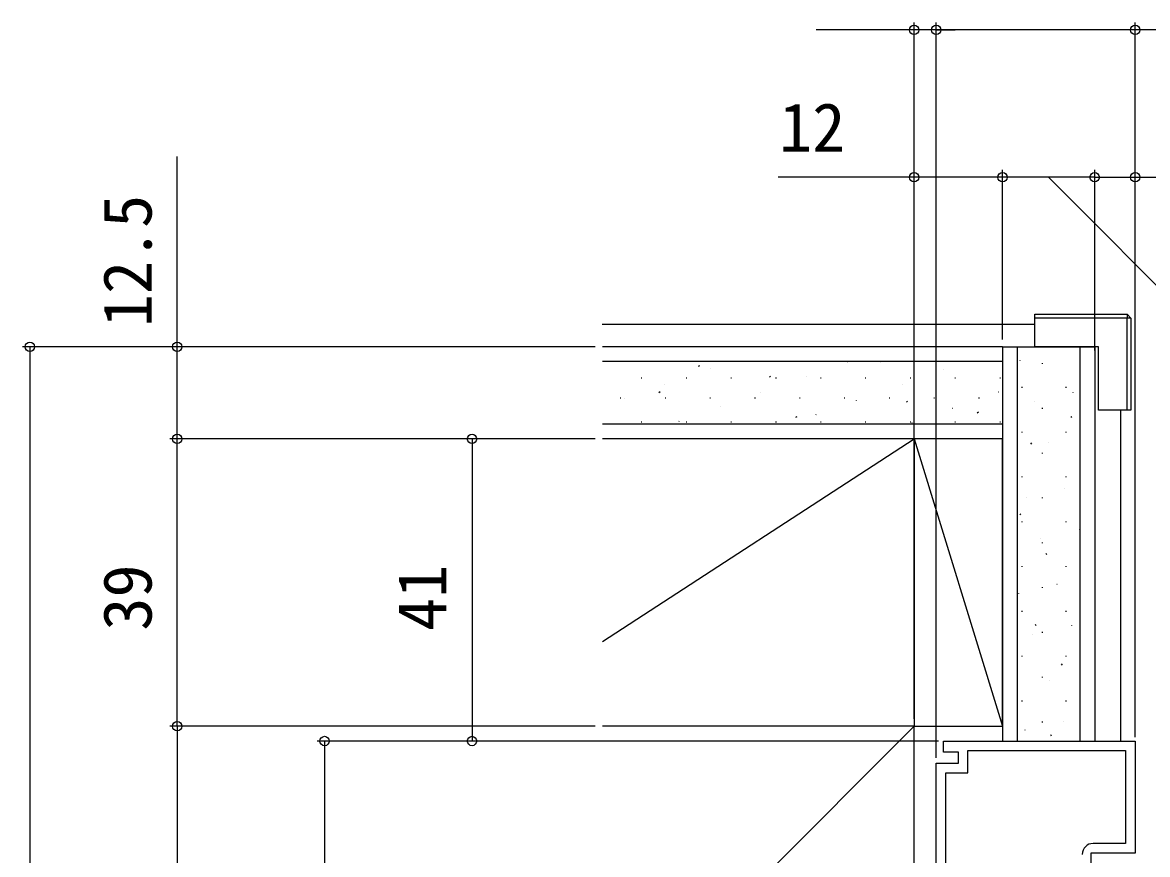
# Model space of a CAD drawing. Units: millimetres, scale not verified. Extents: x -525 to 525, y -808 to 806.
# Drawn here: x -300.6 to -147.9, y -56.8 to 56.1 of the extents above; entities that cross this region are included whole.
import ezdxf
from ezdxf.enums import TextEntityAlignment as Align

# ---------------------------------------------------------------- set-up
doc = ezdxf.new("R2010")
doc.units = ezdxf.units.MM
doc.header["$LTSCALE"] = 4
for name, color, linetype in [('0-3_YKK_11', 7, 'Continuous'), ('0-5_YKK_13', 4, 'Continuous'), ('0-7_YKK_D', 6, 'Continuous'), ('0-9_YSS_K', 3, 'Continuous')]:
    doc.layers.add(name, color=color, linetype=linetype)
doc.styles.add('ＭＳ ゴシック', font='')
doc.styles.get('ＭＳ ゴシック').set_extended_font_data('MS Gothic')

msp = doc.modelspace()

# ---------------------------------------------------------------- linework, layer by layer
at = {"layer": '0-3_YKK_11'}
for points in [[(-176.59, -180.397), (-176.59, -44.397), (-173.59, -44.397), (-173.59, -42.897), (-175.59, -42.897), (-175.59, -41.397), (-149.59, -41.397), (-149.59, -56.597), (-155.59, -56.597), (-155.59, -74.897)], [(-175.29, -73.597), (-175.29, -45.697), (-172.29, -45.697), (-172.29, -42.697), (-150.89, -42.697), (-150.89, -55.297), (-155.29, -55.297)]]:
    msp.add_lwpolyline(points, dxfattribs=at)
msp.add_arc((-155.29, -56.797), 1.5, 90.00001, 179.99999, dxfattribs=at)
at = {"layer": '0-5_YKK_13'}
for p, q in [((-163.19, 16.003), (-163.19, 16.503)), ((-150.69, 16.003), (-163.19, 16.003)), ((-150.19, 16.003), (-150.69, 16.503)), ((-150.69, 3.503), (-150.69, 16.003)), ((-150.19, 16.003), (-150.69, 16.003)), ((-163.19, 15.103), (-221.91, 15.103)), ((-150.69, 3.503), (-154.59, 3.503)), ((-151.59, 3.503), (-151.59, -41.397))]:
    msp.add_line(p, q, dxfattribs=at)
for points in [[(-163.19, 16.503), (-150.69, 16.503), (-150.69, 16.003)], [(-154.59, 3.503), (-154.59, 12.103), (-163.19, 12.103), (-163.19, 16.003)], [(-150.19, 16.003), (-150.19, 3.503), (-150.69, 3.503)]]:
    msp.add_lwpolyline(points, dxfattribs=at)
at = {"layer": '0-7_YKK_D'}
for p, q in [((-179.59, 55.103), (-192.906, 55.103)), ((-179.59, -38.397), (-179.59, 56.103)), ((-176.59, 55.103), (-179.59, 55.103)), ((-176.59, -43.697), (-176.59, 56.103)), ((-176.59, -43.697), (-176.59, 56.103)), ((-149.59, 55.103), (-176.59, 55.103)), ((-176.59, 55.103), (-174.04, 55.103)), ((-149.59, -38.897), (-149.59, 56.103)), ((-149.59, -38.397), (-149.59, 56.103)), ((163.91, 55.103), (-149.59, 55.103)), ((-179.59, 13.103), (-179.59, 36.103)), ((-167.59, 14.603), (-167.59, 36.103)), ((-167.59, 13.103), (-167.59, 36.103)), ((-155.09, 13.103), (-155.09, 36.103)), ((-155.09, 11.603), (-155.09, 36.103)), ((-149.59, -40.897), (-149.59, 36.103)), ((-155.09, 35.103), (-167.59, 35.103)), ((-222.869, 12.103), (-300.59, 12.103)), ((-299.59, 12.103), (-299.59, -195.897)), ((-222.869, 12.103), (-280.59, 12.103)), ((-222.869, -0.397), (-280.59, -0.397)), ((-222.869, -0.397), (-280.59, -0.397)), ((-279.59, -39.397), (-279.59, -0.397)), ((-222.869, -0.397), (-240.59, -0.397)), ((-239.59, -0.397), (-239.59, -41.397)), ((-222.869, -39.397), (-280.59, -39.397)), ((-222.869, -39.397), (-280.59, -39.397)), ((-279.59, -39.397), (-279.59, -144.397)), ((-176.29, -41.397), (-260.59, -41.397)), ((-259.59, -41.397), (-259.59, -200.397)), ((-176.29, -41.397), (-240.59, -41.397))]:
    msp.add_line(p, q, dxfattribs=at)
for points in [[(-279.59, -0.397), (-279.59, 12.103), (-279.59, 37.903)], [(-167.59, 35.103), (-179.59, 35.103), (-198.026, 35.103)], [(-161.34, 35.103), (-141.387, 15.143), (-118.137, 15.143)], [(-155.09, 35.103), (-149.59, 35.103), (-129.62, 35.103)]]:
    msp.add_lwpolyline(points, dxfattribs=at)
for centre in [(-179.59, 55.103), (-176.59, 55.103), (-176.59, 55.103), (-149.59, 55.103), (-149.59, 55.103), (-179.59, 35.103), (-167.59, 35.103), (-167.59, 35.103), (-155.09, 35.103), (-155.09, 35.103), (-149.59, 35.103), (-299.59, 12.103), (-279.59, 12.103), (-279.59, -0.397), (-279.59, -0.397), (-239.59, -0.397), (-279.59, -39.397), (-279.59, -39.397), (-259.59, -41.397), (-239.59, -41.397)]:
    msp.add_circle(centre, 0.637, dxfattribs=at)
at = {"layer": '0-9_YSS_K'}
for p, q in [((-167.59, 12.103), (-221.869, 12.103)), ((-167.59, 12.103), (-167.59, -0.397)), ((-167.59, 12.103), (-167.59, -41.397)), ((-167.59, 12.103), (-155.09, 12.103)), ((-165.59, 12.103), (-165.59, -41.397)), ((-157.09, 12.103), (-157.09, -41.397)), ((-155.09, 12.103), (-155.09, -41.397)), ((-167.59, 10.103), (-221.869, 10.103)), ((-208.84, 9.459), (-208.674, 9.57)), ((-207.225, 9.18), (-207.206, 9.186)), ((-188.626, 10.084), (-188.607, 10.091)), ((-184.251, 10.063), (-184.191, 10.103)), ((-165.266, 10.222), (-165.259, 10.203)), ((-162.226, 9.876), (-162.226, 9.776)), ((-216.623, 7.907), (-216.523, 7.907)), ((-210.543, 7.907), (-210.443, 7.907)), ((-204.463, 7.907), (-204.363, 7.907)), ((-199.235, 7.981), (-199.068, 8.092)), ((-198.383, 7.907), (-198.283, 7.907)), ((-194.206, 8.108), (-194.187, 8.115)), ((-192.303, 7.907), (-192.203, 7.907)), ((-186.223, 7.907), (-186.123, 7.907)), ((-180.143, 7.907), (-180.043, 7.907)), ((-175.607, 9.012), (-175.588, 9.019)), ((-174.063, 7.907), (-173.963, 7.907)), ((-167.983, 7.907), (-167.883, 7.907)), ((-213.465, 6.97), (-213.446, 6.977)), ((-181.188, 7.036), (-181.169, 7.043)), ((-164.976, 6.646), (-164.976, 6.546)), ((-158.996, 6.646), (-158.996, 6.546)), ((-219.473, 5.157), (-219.373, 5.157)), ((-218.951, 5.027), (-218.932, 5.034)), ((-214.219, 5.899), (-214.052, 6.01)), ((-213.393, 5.157), (-213.293, 5.157)), ((-207.313, 5.157), (-207.213, 5.157)), ((-201.233, 5.157), (-201.133, 5.157)), ((-200.446, 5.898), (-200.428, 5.905)), ((-195.153, 5.157), (-195.053, 5.157)), ((-189.073, 5.157), (-188.973, 5.157)), ((-187.428, 4.826), (-187.409, 4.833)), ((-182.993, 5.157), (-182.893, 5.157)), ((-180.642, 4.617), (-180.475, 4.727)), ((-176.913, 5.157), (-176.813, 5.157)), ((-170.833, 5.157), (-170.733, 5.157)), ((-168.169, 5.964), (-168.15, 5.971)), ((-163.29, 4.642), (-163.283, 4.623)), ((-158.065, 5.934), (-158.059, 5.915)), ((-205.933, 3.955), (-205.914, 3.962)), ((-174.409, 3.754), (-174.391, 3.761)), ((-171.036, 3.139), (-170.869, 3.249)), ((-162.226, 3.796), (-162.226, 3.696)), ((-167.59, 1.603), (-221.869, 1.603)), ((-216.623, 1.927), (-216.523, 1.927)), ((-211.513, 1.979), (-211.494, 1.986)), ((-210.543, 1.927), (-210.443, 1.927)), ((-204.463, 1.927), (-204.363, 1.927)), ((-198.383, 1.927), (-198.283, 1.927)), ((-195.625, 2.535), (-195.459, 2.645)), ((-192.914, 2.884), (-192.895, 2.89)), ((-192.303, 1.927), (-192.203, 1.927)), ((-186.223, 1.927), (-186.123, 1.927)), ((-180.143, 1.927), (-180.043, 1.927)), ((-179.896, 1.812), (-179.877, 1.818)), ((-174.063, 1.927), (-173.963, 1.927)), ((-167.983, 1.927), (-167.883, 1.927)), ((-158.336, 2.659), (-158.225, 2.492)), ((-164.976, 0.566), (-164.976, 0.466)), ((-158.996, 0.566), (-158.996, 0.466)), ((-179.59, -0.397), (-221.869, -0.397)), ((-221.869, -27.879), (-179.59, -0.397)), ((-167.59, -0.397), (-221.869, -0.397)), ((-179.59, -0.397), (-179.59, -39.397)), ((-179.59, -0.397), (-167.59, -39.397)), ((-163.782, -0.951), (-163.672, -1.118)), ((-161.347, -0.844), (-161.34, -0.863)), ((-162.226, -2.284), (-162.226, -2.384)), ((-164.976, -5.514), (-164.976, -5.614)), ((-158.996, -5.514), (-158.996, -5.614)), ((-159.137, -7.085), (-159.131, -7.104)), ((-164.362, -8.377), (-164.355, -8.396)), ((-162.226, -8.364), (-162.226, -8.464)), ((-165.26, -10.556), (-165.15, -10.723)), ((-164.976, -11.594), (-164.976, -11.694)), ((-158.996, -11.594), (-158.996, -11.694)), ((-157.161, -12.665), (-157.154, -12.684)), ((-162.419, -13.863), (-162.412, -13.882)), ((-162.226, -14.444), (-162.226, -14.544)), ((-161.7, -15.935), (-161.59, -16.101)), ((-164.976, -17.674), (-164.976, -17.774)), ((-158.996, -17.674), (-158.996, -17.774)), ((-162.226, -20.524), (-162.226, -20.624)), ((-160.209, -20.103), (-160.202, -20.122)), ((-165.433, -21.395), (-165.427, -21.414)), ((-164.976, -23.754), (-164.976, -23.854)), ((-158.996, -23.754), (-158.996, -23.854)), ((-163.178, -25.54), (-163.068, -25.707)), ((-158.233, -25.684), (-158.226, -25.702)), ((-163.491, -26.881), (-163.484, -26.9)), ((-162.226, -26.604), (-162.226, -26.704)), ((-164.976, -29.834), (-164.976, -29.934)), ((-158.996, -29.834), (-158.996, -29.934)), ((-159.618, -30.919), (-159.508, -31.085)), ((-162.226, -32.684), (-162.226, -32.784)), ((-161.281, -33.122), (-161.274, -33.141)), ((-164.976, -35.914), (-164.976, -36.014)), ((-158.996, -35.914), (-158.996, -36.014)), ((-221.869, -81.676), (-179.59, -39.397)), ((-179.59, -144.397), (-179.59, -39.397)), ((-162.226, -38.764), (-162.226, -38.864)), ((-159.305, -38.702), (-159.298, -38.721)), ((-164.563, -39.9), (-164.556, -39.919)), ((-161.096, -40.524), (-160.986, -40.691)), ((-167.59, -41.397), (-155.09, -41.397))]:
    msp.add_line(p, q, dxfattribs=at)
msp.add_lwpolyline([(-167.59, -0.397), (-179.59, -0.397), (-179.59, -39.397), (-167.59, -39.397)], close=True, dxfattribs=at)
msp.add_lwpolyline([(-179.59, -144.397), (-179.59, -39.397), (-221.869, -39.397)], dxfattribs=at)

# ---------------------------------------------------------------- texts
at = {"layer": '0-7_YKK_D', "style": 'ＭＳ ゴシック'}
msp.add_text('12', height=6.598, dxfattribs=at).set_placement((-197.907, 36.603), align=Align.BOTTOM_LEFT)
for s, p in [('12.5', (-281.09, 14.772)), ('39', (-281.09, -26.417)), ('41', (-241.09, -26.445))]:
    msp.add_text(s, height=6.598, rotation=90, dxfattribs=at).set_placement(p, align=Align.BOTTOM_LEFT)

doc.saveas('drawing.dxf')
